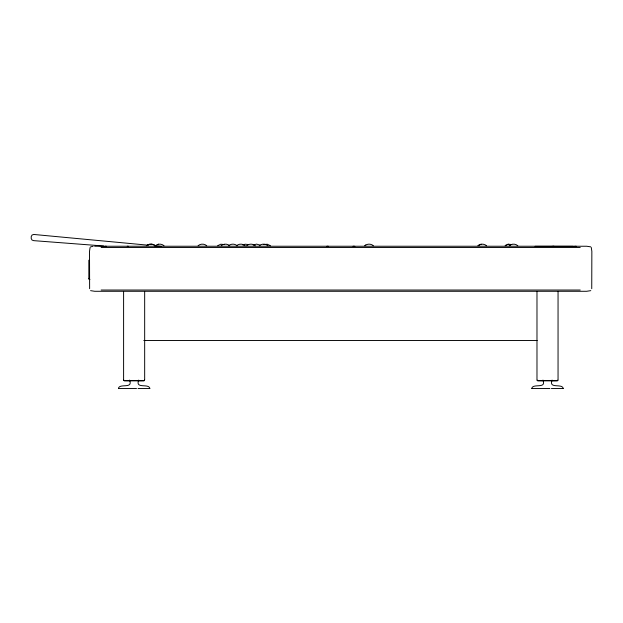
<?xml version="1.0" encoding="UTF-8"?>
<svg xmlns="http://www.w3.org/2000/svg" width="623" height="623" viewBox="0 0 623 623"><rect width="100%" height="100%" fill="white"/><g stroke="black" fill="none" stroke-linecap="round" stroke-linejoin="round"><path stroke-width="0.93" d="M129.568 380.092C133.33 389.352 119.437 383.013 118.401 388.448M542.945 380.092C546.698 389.352 532.836 383.013 531.785 388.448M591.741 288.698L591.85 251.31L591.274 247.487M89.922 279.416L88.871 279.081L89.307 278.216M144.411 380.232L144.077 380.7L124.195 380.7L123.728 380.232M557.795 380.232L557.46 380.7L537.571 380.7L537.104 380.232M144.544 380.232L144.077 380.7L124.273 380.7L123.86 380.232M557.92 380.232L557.46 380.7L537.649 380.7L537.236 380.232M144.186 380.598L138.392 380.676M557.562 380.598L551.776 380.676M543.365 380.637L537.447 380.567M146.615 245.719C149.061 243.577 153.04 243.593 155.477 245.75M155.423 245.719C157.79 243.601 161.653 243.624 164.02 245.75M198.114 245.719C200.481 243.601 204.352 243.624 206.711 245.75M217.653 245.719L220.783 244.216L224.249 244.543M221.134 245.719C223.509 243.601 227.372 243.624 229.731 245.75M228.594 245.719C230.962 243.601 234.832 243.624 237.192 245.75M236.538 245.719C238.913 243.601 242.775 243.624 245.135 245.75M246.685 245.719C249.06 243.601 252.922 243.624 255.29 245.75M259.308 245.719C261.683 243.601 265.546 243.624 267.913 245.75M365.756 245.034L364.805 245.719C367.181 243.601 371.043 243.624 373.403 245.75M506.078 245.034L505.128 245.719L508.259 244.216L511.724 244.543M509.217 245.719C511.592 243.601 515.455 243.624 517.814 245.75M147.565 245.034L148.881 244.528L147.822 245.034M242.915 245.034L245.096 244.216L248.561 244.543M253.211 245.034L256.559 244.115L259.916 245.057M510.167 245.034L511.226 244.528M326.514 246.42L327.262 246.241M90.592 246.864L93.092 246.303M590.783 290.653L586.671 291.284L94.688 291.284L90.592 290.653M551.098 246.49L553.925 246.241M148.624 244.528L150.011 244.216M157.424 244.528L158.554 244.216M263.856 244.528L267.322 244.224L270.452 245.75M481.065 244.216L477.934 245.719C480.31 243.601 484.172 243.624 486.532 245.75M507.13 244.528L508.259 244.216M327.34 246.334L328.305 246.241M574.437 246.358L576.158 246.249M94.657 246.241L586.71 246.241L590.783 246.864M535.071 246.303L573.246 246.303M90.086 247.487L89.517 251.31L89.626 288.698M101.136 247.487L580.231 247.487M101.136 290.03L580.231 290.03M143.781 340.501L537.174 340.501M118.495 388.542L136.53 388.542M138.033 388.542L149.777 388.542M531.878 388.542L549.914 388.542M551.41 388.542L563.153 388.542M129.989 380.637L124.07 380.567M104.929 246.241L106.533 246.303M127.271 246.241L128.393 246.303M353.062 246.241L354.035 246.334M103.613 245.992L33.759 240.649C30.223 240.883 30.223 234.217 33.759 234.458L147.737 245.151M150.914 244.115L153.211 244.543L155.213 245.75M154.496 245.781L161.264 246.42M354.113 246.241L354.853 246.42M563.247 388.448C562.086 383.059 548.396 389.32 552.087 380.092M149.87 388.448C148.78 383.028 134.973 389.336 138.703 380.092M558.052 291.689L558.052 379.874M536.979 291.689L536.979 379.874M144.668 291.689L144.668 379.874M123.603 291.689L123.603 379.874M88.84 260.18L88.84 278.863"/></g></svg>
